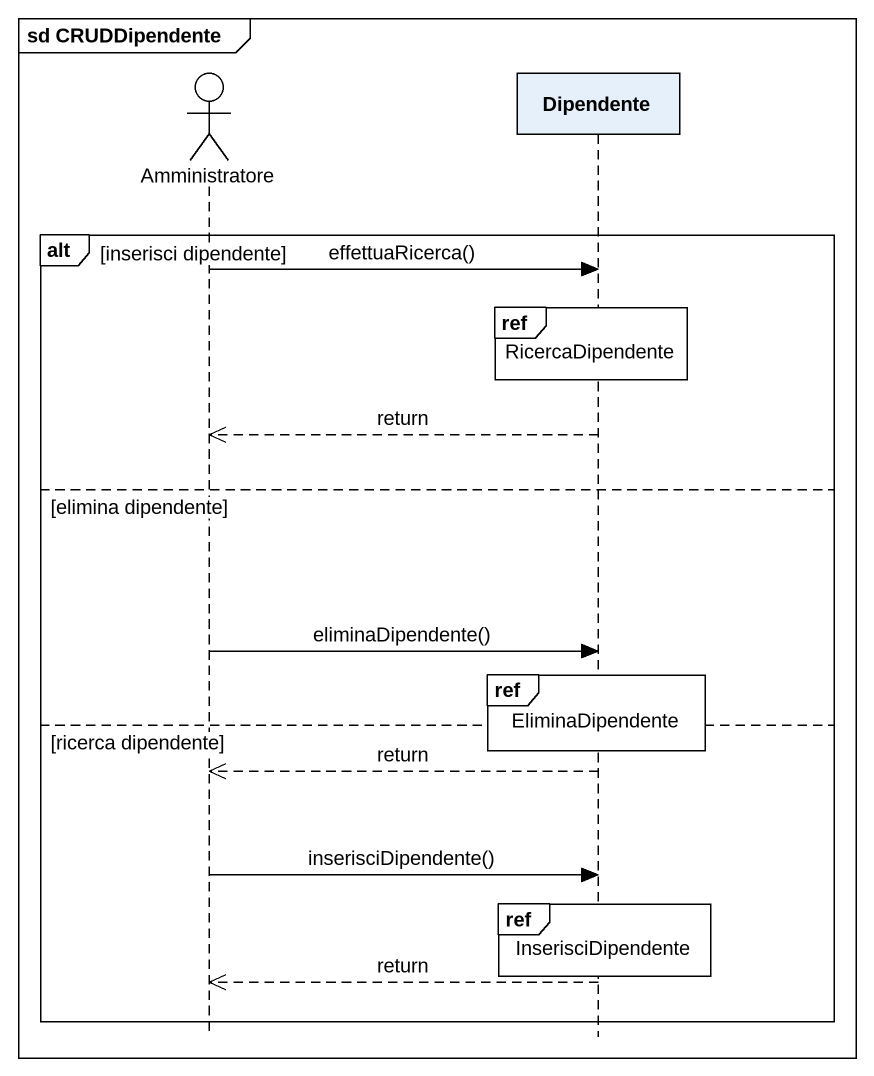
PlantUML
@startuml
mainframe sd CRUDDipendente
hide footbox
actor Amministratore
participant Dipendente

alt inserisci dipendente
  Amministratore -> Dipendente : effettuaRicerca()
  ref over Dipendente : RicercaDipendente
  Dipendente -->> Amministratore : return
else elimina dipendente
  Amministratore -> Dipendente : eliminaDipendente()
  ref over Dipendente : EliminaDipendente
else ricerca dipendente
  Dipendente -->> Amministratore : return
  Amministratore -> Dipendente : inserisciDipendente()
  ref over Dipendente : InserisciDipendente
  Dipendente -->> Amministratore : return
end
@enduml
